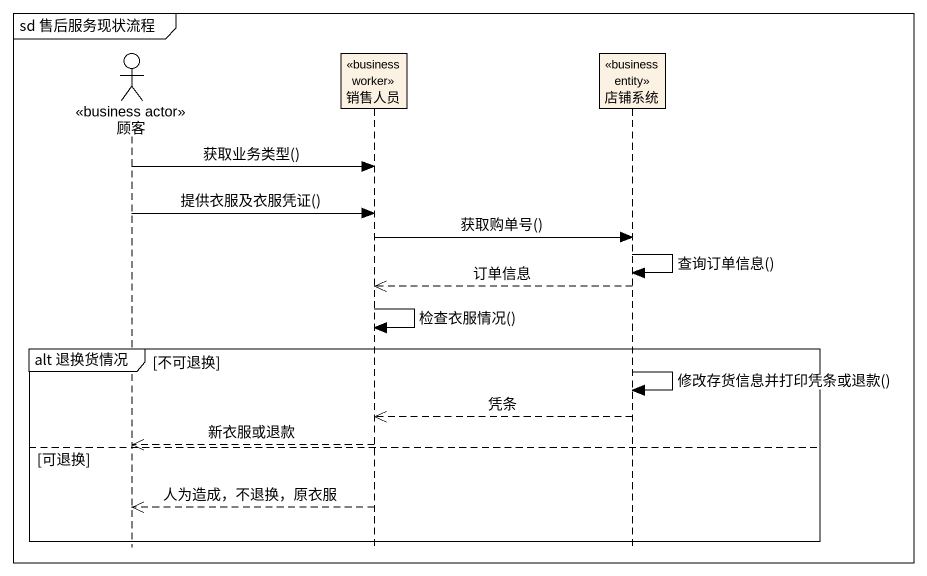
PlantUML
@startuml
mainframe sd 售后服务现状流程
hide footbox
actor 顾客 <<business actor>>
participant 销售人员 <<business worker>>
participant 店铺系统 <<business entity>>

顾客 -> 销售人员 : 获取业务类型()
顾客 -> 销售人员 : 提供衣服及衣服凭证()
销售人员 -> 店铺系统 : 获取购单号()
店铺系统 -> 店铺系统 : 查询订单信息()
店铺系统 -->> 销售人员 : 订单信息
销售人员 -> 销售人员 : 检查衣服情况()
group alt 退换货情况 [不可退换]
  店铺系统 -> 店铺系统 : 修改存货信息并打印凭条或退款()
  店铺系统 -->> 销售人员 : 凭条
  销售人员 -->> 顾客 : 新衣服或退款
else 可退换
  销售人员 -->> 顾客 : 人为造成，不退换，原衣服
end
@enduml
